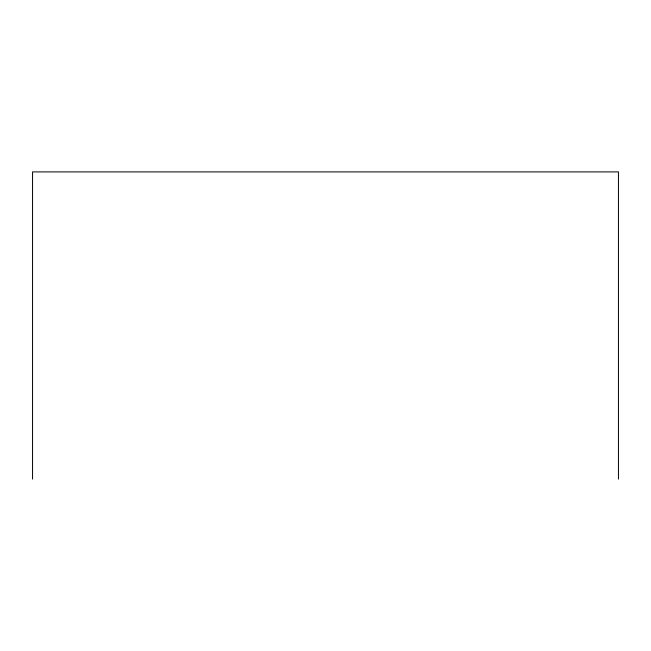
<?xml version="1.0" encoding="UTF-8"?>
<svg xmlns="http://www.w3.org/2000/svg" width="651" height="651" viewBox="0 0 651 651"><rect width="100%" height="100%" fill="white"/><g stroke="black" fill="none" stroke-linecap="round" stroke-linejoin="round"><path stroke-width="0.98" d="M618.45 479.095L618.45 171.905L32.55 171.905L32.55 479.095"/></g></svg>
